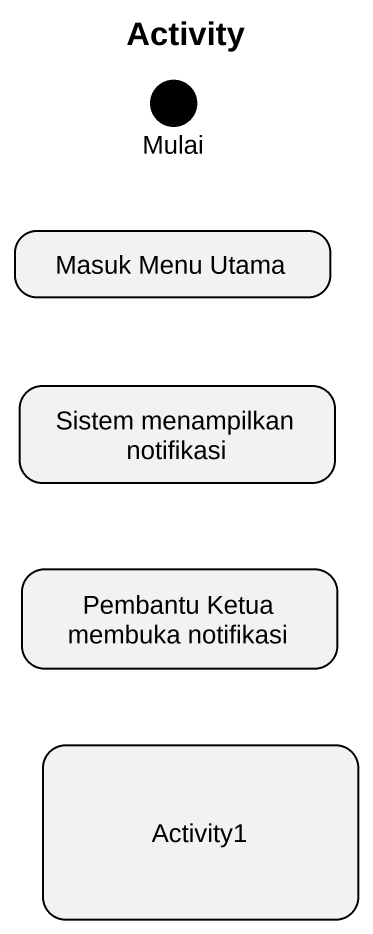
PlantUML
@startuml
title Activity
hide empty description
state Mulai <<start>>
state "Masuk Menu Utama" as Masuk_Menu_Utama
state "Sistem menampilkan notifikasi" as Sistem_menampilkan
state "Pembantu Ketua membuka notifikasi" as Pembantu_Ketua_membuka
state Activity1
@enduml
